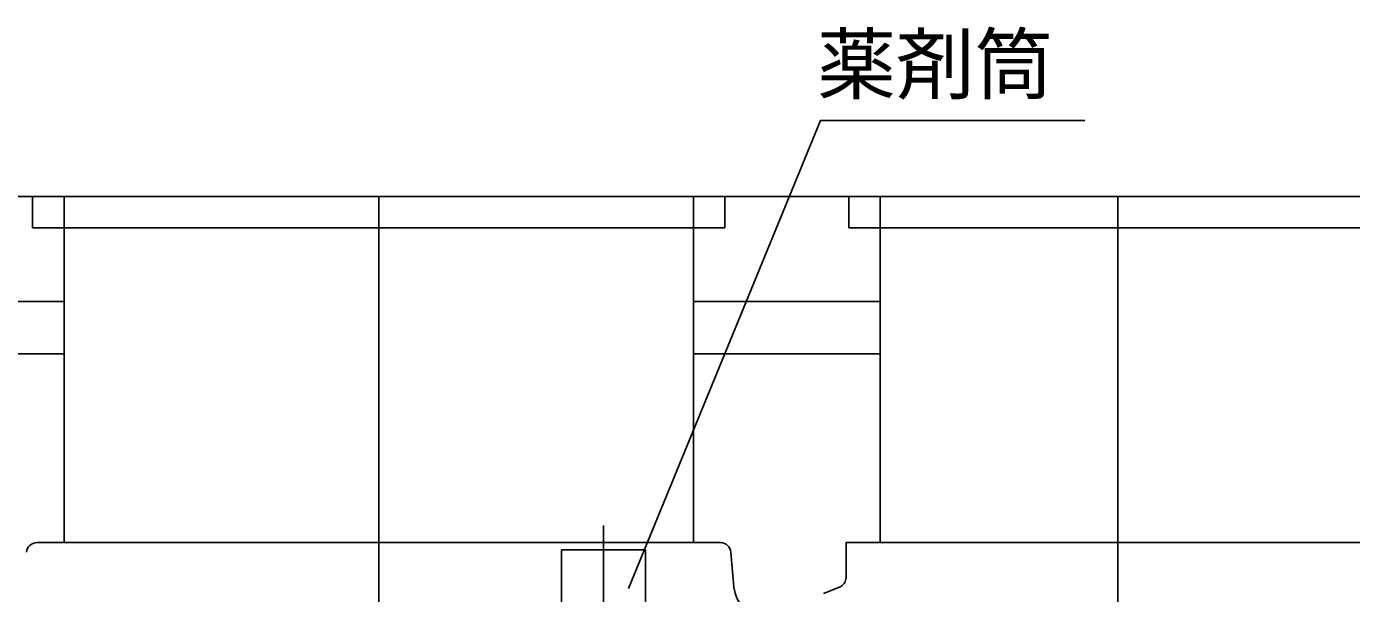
# Model space of a CAD drawing. Units: millimetres, scale not verified. Extents: x -8093 to 8093, y -5792 to 5792.
# Drawn here: x -4838 to -3575, y -1393 to -853 of the extents above; entities that cross this region are included whole.
import ezdxf
from ezdxf.enums import TextEntityAlignment as Align

# ---------------------------------------------------------------- set-up
doc = ezdxf.new("R2010")
doc.units = ezdxf.units.MM
doc.header["$LTSCALE"] = 30
doc.linetypes.add('LONG_CHAIN', pattern=[21, 18, -1, 1, -1])
doc.layers.add('0-1_00クル-フ-0躯体', color=3, linetype='Continuous', lineweight=25)
doc.layers.add('0-2_00クル-フ-1機器', color=2, linetype='Continuous', lineweight=25)
doc.styles.add('ＭＳ ゴシック', font='')
doc.styles.get('ＭＳ ゴシック').set_extended_font_data('MS Gothic')

msp = doc.modelspace()

# ---------------------------------------------------------------- linework, layer by layer
at = {"layer": '0-1_00クル-フ-0躯体', "color": 4}
for p, q in [((-4263.85, -1388.43), (-4080.9, -942.27)), ((-4080.9, -942.27), (-3828.92, -942.27))]:
    msp.add_line(p, q, dxfattribs=at)
at = {"layer": '0-1_00クル-フ-0躯体', "linetype": 'LONG_CHAIN'}
for p, q in [((-4502.09, -1014.54), (-4502.09, -1422.54)), ((-3797.52, -1014.54), (-3797.52, -2267.6)), ((-4287.69, -1328.15), (-4287.69, -1616.26))]:
    msp.add_line(p, q, dxfattribs=at)
at = {"layer": '0-1_00クル-フ-0躯体'}
for p, q in [((-4827.92, -1344.54), (-4176.25, -1344.54)), ((-4327.69, -1351.54), (-4327.69, -1431.54)), ((-4247.69, -1351.54), (-4327.69, -1351.54)), ((-4247.69, -1351.54), (-4247.69, -1431.54)), ((-4055.52, -1344.54), (-3539.52, -1344.54)), ((-4166.29, -1353.67), (-4163.36, -1387.15)), ((-4062.86, -1387.03), (-4078.17, -1393.04))]:
    msp.add_line(p, q, dxfattribs=at)
msp.add_lwpolyline([(-4055.52, -1344.54), (-4056.52, -1344.54), (-4056.52, -1377.72)], dxfattribs=at)
for centre, radius, start, end in [((-4827.92, -1354.54), 10, 90, 175), ((-4176.25, -1354.54), 10, 5, 90), ((-4133.47, -1384.54), 30, 185, 270), ((-4066.52, -1377.72), 10, 291.448, 0)]:
    msp.add_arc(centre, radius, start, end, dxfattribs=at)
at = {"layer": '0-2_00クル-フ-1機器'}
for p, q in [((-2905.03, -1014.54), (-6976.13, -1014.54)), ((-5817.09, -1014.54), (-4047.6, -1014.54)), ((-4832.09, -1014.54), (-4832.09, -1044.54)), ((-4802.09, -1014.54), (-4802.09, -1344.54)), ((-4202.09, -1014.54), (-4202.09, -1344.54)), ((-4172.09, -1014.54), (-4172.09, -1044.54)), ((-4054.02, -1044.44), (-4054.02, -1014.54)), ((-4024.02, -1344.44), (-4024.02, -1014.54)), ((-4832.09, -1044.54), (-4172.09, -1044.54)), ((-3544.02, -1044.44), (-4054.02, -1044.44)), ((-5082.09, -1114.54), (-4802.19, -1114.54)), ((-4202.09, -1114.54), (-4024.02, -1114.54)), ((-5082.09, -1164.54), (-4802.19, -1164.54)), ((-4202.09, -1164.54), (-4024.02, -1164.54))]:
    msp.add_line(p, q, dxfattribs=at)

# ---------------------------------------------------------------- texts
at = {"layer": '0-1_00クル-フ-0躯体', "color": 4, "style": 'ＭＳ ゴシック'}
msp.add_text('薬剤筒', height=54.99, dxfattribs=at).set_placement((-4084.01, -932.38), align=Align.BOTTOM_LEFT)

doc.saveas('drawing.dxf')
